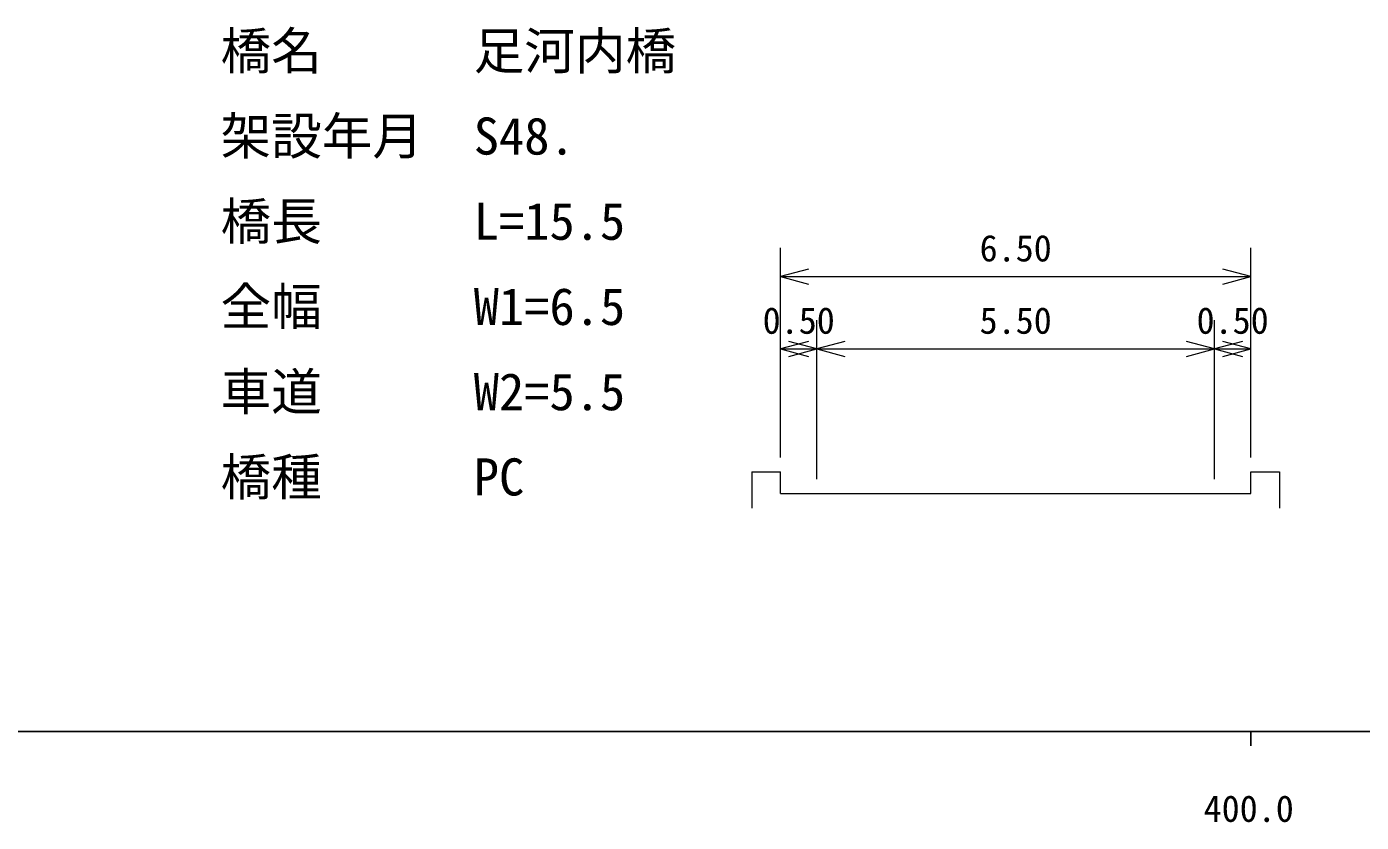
# Model space of a CAD drawing. Units: millimetres, scale not verified, with parts at other scales. Extents: x 40000 to 680000, y 20000 to 380000.
# Drawn here: x 383358 to 475628, y 198715 to 253714 of the extents above; entities that cross this region are included whole.
import ezdxf
from ezdxf.enums import TextEntityAlignment as Align

# ---------------------------------------------------------------- set-up
doc = ezdxf.new("R2010")
doc.units = ezdxf.units.MM
doc.header["$LTSCALE"] = 1000
doc.layers.add('S-STR-HTXT', color=7, linetype='Continuous', lineweight=13)
doc.layers.add('S-TTL-BAND', color=7, linetype='Continuous', lineweight=25)
doc.styles.add('ＭＳ ゴシック', font='')
doc.styles.get('ＭＳ ゴシック').set_extended_font_data('MS Gothic')

msp = doc.modelspace()

# ---------------------------------------------------------------- linework, layer by layer
at = {"layer": 'S-STR-HTXT'}
for p, q in [((435483, 223937), (435483, 238437)), ((467983, 223937), (467983, 238437)), ((437415, 236955), (435483, 236437)), ((435483, 236437), (467983, 236437)), ((435483, 236437), (437415, 235920)), ((467983, 236437), (466051, 236955)), ((466051, 235920), (467983, 236437)), ((437983, 222437), (437983, 233437)), ((465483, 222437), (465483, 233437)), ((437415, 231955), (435483, 231437)), ((437983, 231437), (436051, 231955)), ((439915, 231955), (437983, 231437)), ((465483, 231437), (463551, 231955)), ((467415, 231955), (465483, 231437)), ((467983, 231437), (466051, 231955)), ((435483, 231437), (437983, 231437)), ((435483, 231437), (437415, 230920)), ((436051, 230920), (437983, 231437)), ((437983, 231437), (465483, 231437)), ((437983, 231437), (439915, 230920)), ((463551, 230920), (465483, 231437)), ((465483, 231437), (467983, 231437)), ((465483, 231437), (467415, 230920)), ((466051, 230920), (467983, 231437)), ((433483, 222937), (435483, 222937)), ((433483, 222937), (433483, 220437)), ((435483, 221437), (435483, 222937)), ((467983, 221437), (467983, 222937)), ((467983, 222937), (469983, 222937)), ((469983, 222937), (469983, 220437)), ((435483, 221437), (437983, 221437)), ((437983, 221437), (465483, 221437)), ((465483, 221437), (467983, 221437))]:
    msp.add_line(p, q, dxfattribs=at)
at = {"layer": 'S-TTL-BAND'}
for p, q in [((40000, 205000), (579000, 205000)), ((468000, 205000), (468000, 204000))]:
    msp.add_line(p, q, dxfattribs=at)

# ---------------------------------------------------------------- texts
at = {"layer": 'S-STR-HTXT', "style": 'ＭＳ ゴシック'}
for s, p in [('橋名\u3000\u3000\u3000足河内橋', (396764, 249994)), ('架設年月\u3000S48.', (396764, 244103)), ('橋長\u3000\u3000\u3000L=15.5', (396764, 238212)), ('全幅\u3000\u3000\u3000W1=6.5', (396764, 232321)), ('車道\u3000\u3000\u3000W2=5.5', (396764, 226430)), ('橋種\u3000\u3000\u3000PC', (396764, 220538))]:
    msp.add_text(s, height=2566, dxfattribs=at).set_placement(p, align=Align.BOTTOM_LEFT)
for s, p in [('6.50', (451733, 236937)), ('0.50', (436733, 231937)), ('5.50', (451733, 231937)), ('0.50', (466733, 231937))]:
    msp.add_text(s, height=1833, dxfattribs=at).set_placement(p, align=Align.BOTTOM_CENTER)
at = {"layer": 'S-TTL-BAND', "style": 'ＭＳ ゴシック'}
msp.add_text('400.0', height=1833, dxfattribs=at).set_placement((467844, 198195), align=Align.BOTTOM_CENTER)

doc.saveas('drawing.dxf')
